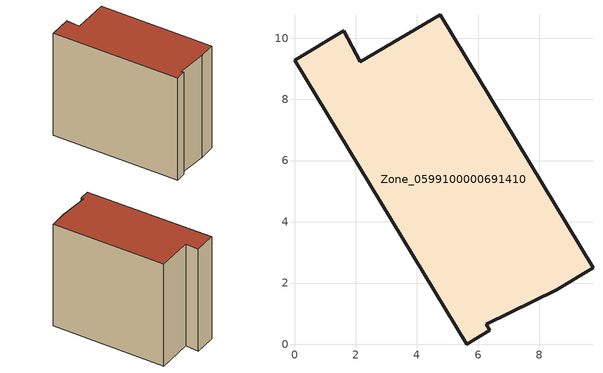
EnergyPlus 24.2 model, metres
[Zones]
Zone_0599100000691410
 floor ground (C_G): 5.63,0 0,9.28 1.61,10.24 2.15,9.23 4.76,10.76 9.75,2.5 8.57,1.79 6.26,0.65 6.38,0.45 z0
 wall outside (C_F): 2.15,9.23 1.61,10.24 0,9.28 5.63,0 6.38,0.45 6.26,0.65 8.57,1.79 9.75,2.5 4.76,10.76 2.15,9.23 z0:9.26
 roof outside (C_R): 6.26,0.65 8.57,1.79 9.75,2.5 4.76,10.76 2.15,9.23 1.61,10.24 0,9.28 5.63,0 6.38,0.45 z9.26
[BUILDING]
Pand.0599100000691410: North Axis=0; Terrain=City; Loads Convergence Tolerance Value=0.04; Temperature Convergence Tolerance Value=0.4; Solar Distribution=FullExterior; Maximum Number of Warmup Days=25; Minimum Number of Warmup Days=1
[Site:Location]
Rotterdam.The.Hague.AP_ZH_NLD Design_Conditions: Latitude=51.96; Longitude=4.45; Time Zone=1; Elevation=-4.5
[SITE:GROUNDTEMPERATURE:BUILDINGSURFACE]
18, 18, 18, 18, 18, 18, 18, 18, 18, 18, 18, 18
[MATERIAL] Thermal Absorptance=0.9; Solar Absorptance=0.7; Visible Absorptance=0.7
Name | Roughness | Thickness | Conductivity | Density | Specific Heat
G.TI.1946 | MediumSmooth | 0.15 | 1 | 540 | 1210
F.TI.1946 | Rough | 0.3 | 0.857143 | 1920 | 840
R.TI.1946 | MediumRough | 0.2 | 0.1 | 1500 | 1000
[CONSTRUCTION]
C_G: G.TI.1946
C_F: F.TI.1946
C_R: R.TI.1946
[ZONE]
Zone_0599100000691410: Type=1; Multiplier=1; Ceiling Height=Autocalculate; Volume=Autocalculate; Floor Area=autocalculate; Part of Total Floor Area=Yes
[ZONEINFILTRATION:DESIGNFLOWRATE]
Infil_Zone_0599100000691410: Zone or ZoneList or Space or SpaceList=Zone_0599100000691410; Schedule=AlwaysOn; Design Flow Rate Calculation Method=Flow/Area; Flow Rate per Floor Area=0.003; Constant Term Coefficient=1; Temperature Term Coefficient=0; Velocity Term Coefficient=0; Velocity Squared Term Coefficient=0
[HVACTEMPLATE:ZONE:IDEALLOADSAIRSYSTEM]
Zone_0599100000691410: Maximum Heating Supply Air Temperature=50; Minimum Cooling Supply Air Temperature=13; Maximum Heating Supply Air Humidity Ratio=0.0156; Minimum Cooling Supply Air Humidity Ratio=0.0077; Heating Limit=NoLimit; Cooling Limit=NoLimit; Dehumidification Control Type=ConstantSensibleHeatRatio; Cooling Sensible Heat Ratio=0.7; Dehumidification Setpoint=60; Humidification Control Type=None; Humidification Setpoint=30; Outdoor Air Method=None; Outdoor Air Flow Rate per Person=0.00944; Outdoor Air Flow Rate per Zone Floor Area=0; Outdoor Air Flow Rate per Zone=0; Demand Controlled Ventilation Type=None; Outdoor Air Economizer Type=NoEconomizer; Heat Recovery Type=None; Sensible Heat Recovery Effectiveness=0.7; Latent Heat Recovery Effectiveness=0.65
[ZONECONTROL:THERMOSTAT]
ThermostatControl_Zone_0599100000691410: Zone or ZoneList=Zone_0599100000691410; Control Type Schedule=DualSetpointControlType; Control 1=Thermostat_Zone_0599100000691410; Temperature Difference Between Cutout And Setpoint=0
[THERMOSTATSETPOINT:DUALSETPOINT]
Thermostat_Zone_0599100000691410: Heating Setpoint Temperature Schedule=HeatingSetpoint_Zone_0599100000691410; Cooling Setpoint Temperature Schedule=CoolingSetpoint_Zone_0599100000691410
[SCHEDULE:COMPACT]
HeatingSetpoint_Zone_0599100000691410: Through: 12/31, For: AllDays, Until: 24:00, 21
CoolingSetpoint_Zone_0599100000691410: Through: 12/31, For: AllDays, Until: 24:00, 24
DualSetpointControlType: Through: 12/31, For: AllDays, Until: 24:00, 4
AlwaysOn: Through: 12/31, For: AllDays, Until: 24:00, 1
